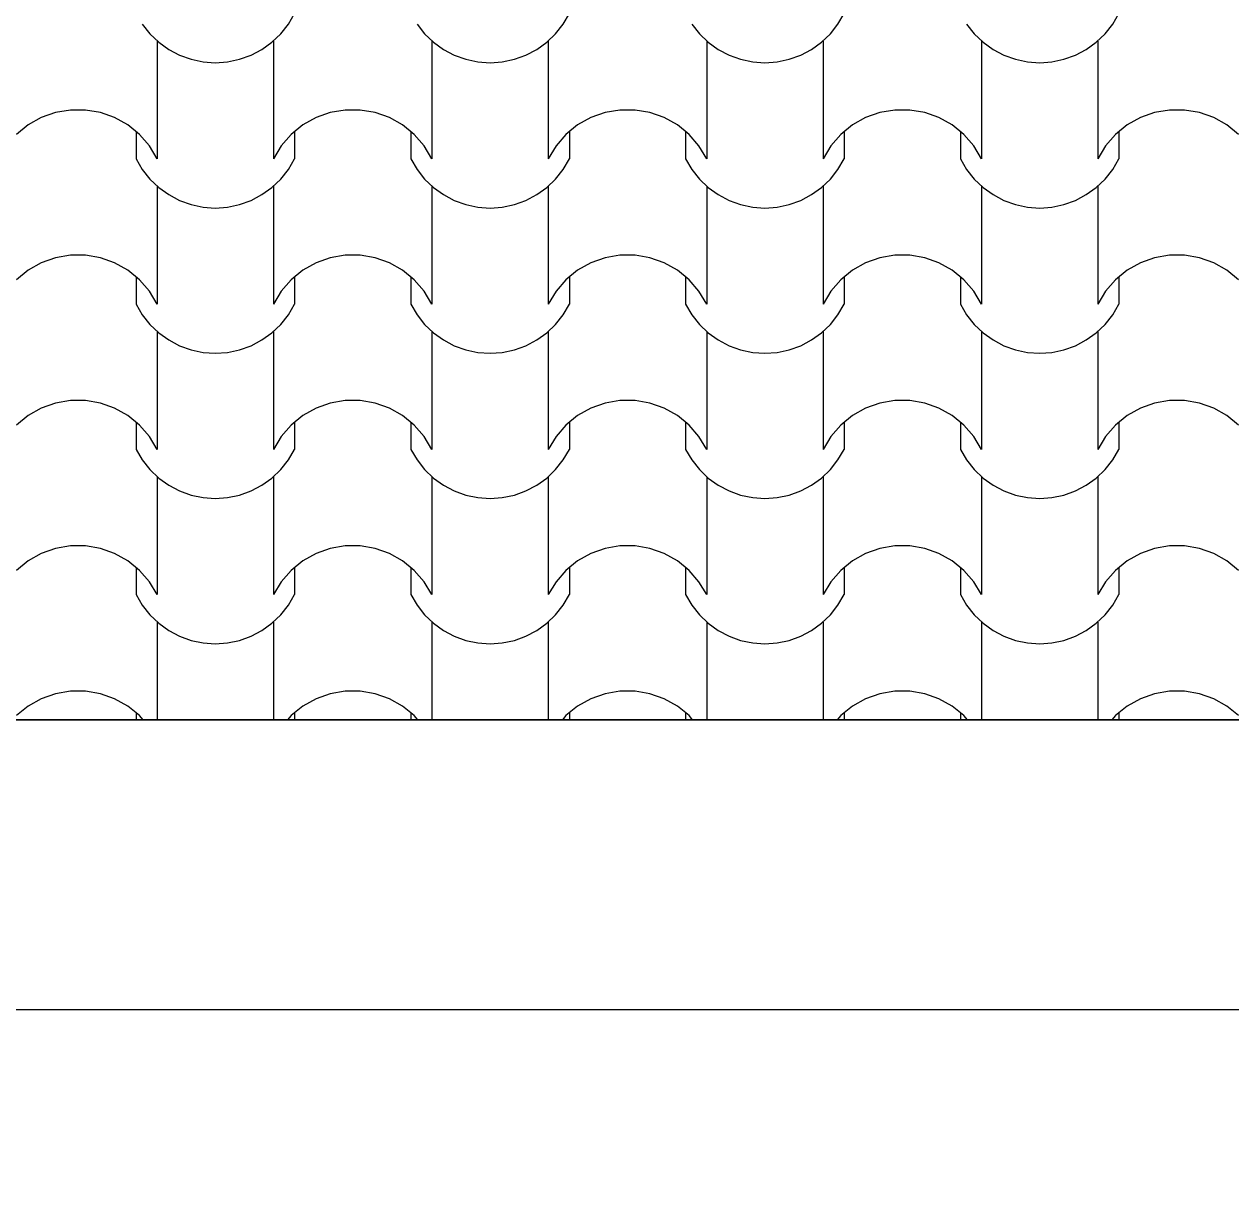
# Model space of a CAD drawing. Header units: millimetres. Extents: x 318905 to 439572, y -5133 to 105868.
# Drawn here: x 366355 to 367604, y 5334 to 6543 of the extents above; entities that cross this region are included whole.
import ezdxf

# ---------------------------------------------------------------- set-up
doc = ezdxf.new("R2010")
doc.units = ezdxf.units.MM
doc.header["$MEASUREMENT"] = 0
for name, color, linetype, lineweight in [('0_Stylo_No__98', 154, 'Continuous', 0), ('2D -  Dessin général_Stylo_No__1', 7, 'Continuous', 5), ('OMBRES_Stylo_No__1', 7, 'Continuous', 5)]:
    doc.layers.add(name, color=color, linetype=linetype, lineweight=lineweight)
doc.layers.add('OMBRES_Stylo_No__82', color=7, linetype='Continuous', lineweight=13, true_color=0xaaaaaa)
doc.styles.add('STYLE_GENERE_3', font='')
doc.styles.get('STYLE_GENERE_3').set_extended_font_data('Arial')
doc.dimstyles.new('STYLE_GENERE__1', dxfattribs={"dimtxt": 200, "dimasz": 142.5, "dimexe": 0.18, "dimexo": 500, "dimgap": 0.09, "dimtad": 0, "dimtih": 1, "dimtoh": 1, "dimlfac": 0.001, "dimzin": 0, "dimdsep": 46, "dimtxsty": 'STYLE_GENERE_3', "dimblk": 'ARROWHEAD_6', "dimblk1": 'ARROWHEAD_6', "dimblk2": 'ARROWHEAD_6', "dimcen": 0.09, "dimclrd": 154, "dimclre": 154, "dimclrt": 154, "dimazin": 0, "dimtfac": 1, "dimtdec": 4, "dimtmove": 0, "dimatfit": 3, "dimfxl": 0, "dimtolj": 1, "dimtzin": 0, "dimarcsym": 0})

# ---------------------------------------------------------------- blocks, each defined once
blk = doc.blocks.new('*X107')
at = {"layer": 'OMBRES_Stylo_No__82', "linetype": 'Continuous'}
for p, q in [((366628.2, 6542.9), (366634.6, 6553.8)), ((366912.6, 6542.9), (366919.1, 6553.8)), ((367197.1, 6542.9), (367203.6, 6553.8)), ((367481.6, 6542.9), (367488, 6553.8)), ((366476.8, 6542.9), (366484.7, 6532.9)), ((366620.3, 6532.9), (366628.2, 6542.9)), ((366761.3, 6542.9), (366769.2, 6532.9)), ((366904.8, 6532.9), (366912.6, 6542.9)), ((367045.8, 6542.9), (367053.6, 6532.9)), ((367189.2, 6532.9), (367197.1, 6542.9)), ((367330.2, 6542.9), (367338.1, 6532.9)), ((367473.7, 6532.9), (367481.6, 6542.9)), ((366484.7, 6532.9), (366493.9, 6524.1)), ((366492.4, 6525.4), (366492.4, 6464.5)), ((366493.9, 6524.1), (366504.2, 6516.7)), ((366600.8, 6516.7), (366611.1, 6524.1)), ((366611.1, 6524.1), (366620.3, 6532.9)), ((366612.6, 6525.4), (366612.6, 6464.5)), ((366769.2, 6532.9), (366778.4, 6524.1)), ((366776.8, 6525.4), (366776.8, 6464.5)), ((366778.4, 6524.1), (366788.7, 6516.7)), ((366885.3, 6516.7), (366895.6, 6524.1)), ((366895.6, 6524.1), (366904.8, 6532.9)), ((366897.1, 6525.4), (366897.1, 6464.5)), ((367053.6, 6532.9), (367062.8, 6524.1)), ((367061.3, 6525.4), (367061.3, 6464.5)), ((367062.8, 6524.1), (367073.1, 6516.7)), ((367169.7, 6516.7), (367180, 6524.1)), ((367180, 6524.1), (367189.2, 6532.9)), ((367181.6, 6525.4), (367181.6, 6464.5)), ((367338.1, 6532.9), (367347.3, 6524.1)), ((367345.8, 6525.4), (367345.8, 6464.5)), ((367347.3, 6524.1), (367357.6, 6516.7)), ((367454.2, 6516.7), (367464.5, 6524.1)), ((367464.5, 6524.1), (367473.7, 6532.9)), ((367466, 6525.4), (367466, 6464.5)), ((366504.2, 6516.7), (366515.4, 6510.8)), ((366515.4, 6510.8), (366527.4, 6506.5)), ((366577.6, 6506.5), (366589.5, 6510.8)), ((366589.5, 6510.8), (366600.8, 6516.7)), ((366788.7, 6516.7), (366799.9, 6510.8)), ((366799.9, 6510.8), (366811.9, 6506.5)), ((366862.1, 6506.5), (366874, 6510.8)), ((366874, 6510.8), (366885.3, 6516.7)), ((367073.1, 6516.7), (367084.4, 6510.8)), ((367084.4, 6510.8), (367096.3, 6506.5)), ((367146.5, 6506.5), (367158.5, 6510.8)), ((367158.5, 6510.8), (367169.7, 6516.7)), ((367357.6, 6516.7), (367368.9, 6510.8)), ((367368.9, 6510.8), (367380.8, 6506.5)), ((367431, 6506.5), (367443, 6510.8)), ((367443, 6510.8), (367454.2, 6516.7)), ((366527.4, 6506.5), (366539.8, 6503.9)), ((366539.8, 6503.9), (366552.5, 6503)), ((366552.5, 6503), (366565.2, 6503.9)), ((366565.2, 6503.9), (366577.6, 6506.5)), ((366811.9, 6506.5), (366824.3, 6503.9)), ((366824.3, 6503.9), (366837, 6503)), ((366837, 6503), (366849.6, 6503.9)), ((366849.6, 6503.9), (366862.1, 6506.5)), ((367096.3, 6506.5), (367108.8, 6503.9)), ((367108.8, 6503.9), (367121.4, 6503)), ((367121.4, 6503), (367134.1, 6503.9)), ((367134.1, 6503.9), (367146.5, 6506.5)), ((367380.8, 6506.5), (367393.2, 6503.9)), ((367393.2, 6503.9), (367405.9, 6503)), ((367405.9, 6503), (367418.6, 6503.9)), ((367418.6, 6503.9), (367431, 6506.5)), ((366492.4, 6464.5), (366492.4, 6403.5)), ((366612.6, 6464.5), (366612.6, 6403.5)), ((366776.8, 6464.5), (366776.8, 6403.5)), ((366897.1, 6464.5), (366897.1, 6403.5)), ((367061.3, 6464.5), (367061.3, 6403.5)), ((367181.6, 6464.5), (367181.6, 6403.5)), ((367345.8, 6464.5), (367345.8, 6403.5)), ((367466, 6464.5), (367466, 6403.5)), ((366387, 6451.3), (366372.3, 6446.1)), ((366402.4, 6454), (366387, 6451.3)), ((366410.2, 6454), (366402.4, 6454)), ((366418.1, 6454), (366410.2, 6454)), ((366433.5, 6451.3), (366418.1, 6454)), ((366448.2, 6446.1), (366433.5, 6451.3)), ((366671.5, 6451.3), (366656.8, 6446.1)), ((366686.9, 6454), (366671.5, 6451.3)), ((366694.7, 6454), (366686.9, 6454)), ((366702.5, 6454), (366694.7, 6454)), ((366717.9, 6451.3), (366702.5, 6454)), ((366732.7, 6446.1), (366717.9, 6451.3)), ((366956, 6451.3), (366941.3, 6446.1)), ((366971.4, 6454), (366956, 6451.3)), ((366979.2, 6454), (366971.4, 6454)), ((366987, 6454), (366979.2, 6454)), ((367002.4, 6451.3), (366987, 6454)), ((367017.1, 6446.1), (367002.4, 6451.3)), ((367240.5, 6451.3), (367225.7, 6446.1)), ((367255.9, 6454), (367240.5, 6451.3)), ((367263.7, 6454), (367255.9, 6454)), ((367271.5, 6454), (367263.7, 6454)), ((367286.9, 6451.3), (367271.5, 6454)), ((367301.6, 6446.1), (367286.9, 6451.3)), ((367524.9, 6451.3), (367510.2, 6446.1)), ((367540.3, 6454), (367524.9, 6451.3)), ((367548.2, 6454), (367540.3, 6454)), ((367556, 6454), (367548.2, 6454)), ((367571.4, 6451.3), (367556, 6454)), ((367586.1, 6446.1), (367571.4, 6451.3)), ((366358.7, 6438.5), (366346.5, 6428.6)), ((366372.3, 6446.1), (366358.7, 6438.5)), ((366461.8, 6438.5), (366448.2, 6446.1)), ((366473.9, 6428.6), (366461.8, 6438.5)), ((366643.1, 6438.5), (366631, 6428.6)), ((366656.8, 6446.1), (366643.1, 6438.5)), ((366746.3, 6438.5), (366732.7, 6446.1)), ((366758.4, 6428.6), (366746.3, 6438.5)), ((366927.6, 6438.5), (366915.5, 6428.6)), ((366941.3, 6446.1), (366927.6, 6438.5)), ((367030.8, 6438.5), (367017.1, 6446.1)), ((367042.9, 6428.6), (367030.8, 6438.5)), ((367212.1, 6438.5), (367200, 6428.6)), ((367225.7, 6446.1), (367212.1, 6438.5)), ((367315.3, 6438.5), (367301.6, 6446.1)), ((367327.4, 6428.6), (367315.3, 6438.5)), ((367496.6, 6438.5), (367484.5, 6428.6)), ((367510.2, 6446.1), (367496.6, 6438.5)), ((367599.7, 6438.5), (367586.1, 6446.1)), ((367611.9, 6428.6), (367599.7, 6438.5)), ((366470.4, 6431.5), (366470.4, 6403.5)), ((366484.2, 6416.8), (366473.9, 6428.6)), ((366631, 6428.6), (366620.7, 6416.8)), ((366634.6, 6431.5), (366634.6, 6403.5)), ((366754.8, 6431.5), (366754.8, 6403.5)), ((366768.7, 6416.8), (366758.4, 6428.6)), ((366915.5, 6428.6), (366905.2, 6416.8)), ((366919.1, 6431.5), (366919.1, 6403.5)), ((367039.3, 6431.5), (367039.3, 6403.5)), ((367053.2, 6416.8), (367042.9, 6428.6)), ((367200, 6428.6), (367189.7, 6416.8)), ((367203.6, 6431.5), (367203.6, 6403.5)), ((367323.8, 6431.5), (367323.8, 6403.5)), ((367337.7, 6416.8), (367327.4, 6428.6)), ((367484.5, 6428.6), (367474.2, 6416.8)), ((367488, 6431.5), (367488, 6403.5)), ((366492.4, 6403.5), (366484.2, 6416.8)), ((366620.7, 6416.8), (366612.6, 6403.5)), ((366776.8, 6403.5), (366768.7, 6416.8)), ((366905.2, 6416.8), (366897.1, 6403.5)), ((367061.3, 6403.5), (367053.2, 6416.8)), ((367189.7, 6416.8), (367181.6, 6403.5)), ((367345.8, 6403.5), (367337.7, 6416.8)), ((367474.2, 6416.8), (367466, 6403.5)), ((366470.4, 6403.5), (366476.8, 6392.5)), ((366628.2, 6392.5), (366634.6, 6403.5)), ((366754.8, 6403.5), (366761.3, 6392.5)), ((366912.6, 6392.5), (366919.1, 6403.5)), ((367039.3, 6403.5), (367045.8, 6392.5)), ((367197.1, 6392.5), (367203.6, 6403.5)), ((367323.8, 6403.5), (367330.2, 6392.5)), ((367481.6, 6392.5), (367488, 6403.5)), ((366476.8, 6392.5), (366484.7, 6382.6)), ((366620.3, 6382.6), (366628.2, 6392.5)), ((366761.3, 6392.5), (366769.2, 6382.6)), ((366904.8, 6382.6), (366912.6, 6392.5)), ((367045.8, 6392.5), (367053.6, 6382.6)), ((367189.2, 6382.6), (367197.1, 6392.5)), ((367330.2, 6392.5), (367338.1, 6382.6)), ((367473.7, 6382.6), (367481.6, 6392.5)), ((366484.7, 6382.6), (366493.9, 6373.8)), ((366492.4, 6375.1), (366492.4, 6314.1)), ((366493.9, 6373.8), (366504.2, 6366.4)), ((366600.8, 6366.4), (366611.1, 6373.8)), ((366611.1, 6373.8), (366620.3, 6382.6)), ((366612.6, 6375.1), (366612.6, 6314.1)), ((366769.2, 6382.6), (366778.4, 6373.8)), ((366776.8, 6375.1), (366776.8, 6314.1)), ((366778.4, 6373.8), (366788.7, 6366.4)), ((366885.3, 6366.4), (366895.6, 6373.8)), ((366895.6, 6373.8), (366904.8, 6382.6)), ((366897.1, 6375.1), (366897.1, 6314.1)), ((367053.6, 6382.6), (367062.8, 6373.8)), ((367061.3, 6375.1), (367061.3, 6314.1)), ((367062.8, 6373.8), (367073.1, 6366.4)), ((367169.7, 6366.4), (367180, 6373.8)), ((367180, 6373.8), (367189.2, 6382.6)), ((367181.6, 6375.1), (367181.6, 6314.1)), ((367338.1, 6382.6), (367347.3, 6373.8)), ((367345.8, 6375.1), (367345.8, 6314.1)), ((367347.3, 6373.8), (367357.6, 6366.4)), ((367454.2, 6366.4), (367464.5, 6373.8)), ((367464.5, 6373.8), (367473.7, 6382.6)), ((367466, 6375.1), (367466, 6314.1)), ((366504.2, 6366.4), (366515.4, 6360.5)), ((366515.4, 6360.5), (366527.4, 6356.1)), ((366577.6, 6356.1), (366589.5, 6360.5)), ((366589.5, 6360.5), (366600.8, 6366.4)), ((366788.7, 6366.4), (366799.9, 6360.5)), ((366799.9, 6360.5), (366811.9, 6356.1)), ((366862.1, 6356.1), (366874, 6360.5)), ((366874, 6360.5), (366885.3, 6366.4)), ((367073.1, 6366.4), (367084.4, 6360.5)), ((367084.4, 6360.5), (367096.3, 6356.1)), ((367146.5, 6356.1), (367158.5, 6360.5)), ((367158.5, 6360.5), (367169.7, 6366.4)), ((367357.6, 6366.4), (367368.9, 6360.5)), ((367368.9, 6360.5), (367380.8, 6356.1)), ((367431, 6356.1), (367443, 6360.5)), ((367443, 6360.5), (367454.2, 6366.4)), ((366527.4, 6356.1), (366539.8, 6353.5)), ((366539.8, 6353.5), (366552.5, 6352.6)), ((366552.5, 6352.6), (366565.2, 6353.5)), ((366565.2, 6353.5), (366577.6, 6356.1)), ((366811.9, 6356.1), (366824.3, 6353.5)), ((366824.3, 6353.5), (366837, 6352.6)), ((366837, 6352.6), (366849.6, 6353.5)), ((366849.6, 6353.5), (366862.1, 6356.1)), ((367096.3, 6356.1), (367108.8, 6353.5)), ((367108.8, 6353.5), (367121.4, 6352.6)), ((367121.4, 6352.6), (367134.1, 6353.5)), ((367134.1, 6353.5), (367146.5, 6356.1)), ((367380.8, 6356.1), (367393.2, 6353.5)), ((367393.2, 6353.5), (367405.9, 6352.6)), ((367405.9, 6352.6), (367418.6, 6353.5)), ((367418.6, 6353.5), (367431, 6356.1)), ((366492.4, 6314.1), (366492.4, 6253.1)), ((366612.6, 6314.1), (366612.6, 6253.1)), ((366776.8, 6314.1), (366776.8, 6253.1)), ((366897.1, 6314.1), (366897.1, 6253.1)), ((367061.3, 6314.1), (367061.3, 6253.1)), ((367181.6, 6314.1), (367181.6, 6253.1)), ((367345.8, 6314.1), (367345.8, 6253.1)), ((367466, 6314.1), (367466, 6253.1)), ((366387, 6301), (366372.3, 6295.8)), ((366402.4, 6303.7), (366387, 6301)), ((366410.2, 6303.7), (366402.4, 6303.7)), ((366418.1, 6303.7), (366410.2, 6303.7)), ((366433.5, 6301), (366418.1, 6303.7)), ((366448.2, 6295.8), (366433.5, 6301)), ((366671.5, 6301), (366656.8, 6295.8)), ((366686.9, 6303.7), (366671.5, 6301)), ((366694.7, 6303.7), (366686.9, 6303.7)), ((366702.5, 6303.7), (366694.7, 6303.7)), ((366717.9, 6301), (366702.5, 6303.7)), ((366732.7, 6295.8), (366717.9, 6301)), ((366956, 6301), (366941.3, 6295.8)), ((366971.4, 6303.7), (366956, 6301)), ((366979.2, 6303.7), (366971.4, 6303.7)), ((366987, 6303.7), (366979.2, 6303.7)), ((367002.4, 6301), (366987, 6303.7)), ((367017.1, 6295.8), (367002.4, 6301)), ((367240.5, 6301), (367225.7, 6295.8)), ((367255.9, 6303.7), (367240.5, 6301)), ((367263.7, 6303.7), (367255.9, 6303.7)), ((367271.5, 6303.7), (367263.7, 6303.7)), ((367286.9, 6301), (367271.5, 6303.7)), ((367301.6, 6295.8), (367286.9, 6301)), ((367524.9, 6301), (367510.2, 6295.8)), ((367540.3, 6303.7), (367524.9, 6301)), ((367548.2, 6303.7), (367540.3, 6303.7)), ((367556, 6303.7), (367548.2, 6303.7)), ((367571.4, 6301), (367556, 6303.7)), ((367586.1, 6295.8), (367571.4, 6301)), ((366358.7, 6288.1), (366346.5, 6278.3)), ((366372.3, 6295.8), (366358.7, 6288.1)), ((366461.8, 6288.1), (366448.2, 6295.8)), ((366473.9, 6278.3), (366461.8, 6288.1)), ((366643.1, 6288.1), (366631, 6278.3)), ((366656.8, 6295.8), (366643.1, 6288.1)), ((366746.3, 6288.1), (366732.7, 6295.8)), ((366758.4, 6278.3), (366746.3, 6288.1)), ((366927.6, 6288.1), (366915.5, 6278.3)), ((366941.3, 6295.8), (366927.6, 6288.1)), ((367030.8, 6288.1), (367017.1, 6295.8)), ((367042.9, 6278.3), (367030.8, 6288.1)), ((367212.1, 6288.1), (367200, 6278.3)), ((367225.7, 6295.8), (367212.1, 6288.1)), ((367315.3, 6288.1), (367301.6, 6295.8)), ((367327.4, 6278.3), (367315.3, 6288.1)), ((367496.6, 6288.1), (367484.5, 6278.3)), ((367510.2, 6295.8), (367496.6, 6288.1)), ((367599.7, 6288.1), (367586.1, 6295.8)), ((367611.9, 6278.3), (367599.7, 6288.1)), ((366470.4, 6281.2), (366470.4, 6253.1)), ((366484.2, 6266.5), (366473.9, 6278.3)), ((366631, 6278.3), (366620.7, 6266.5)), ((366634.6, 6281.2), (366634.6, 6253.1)), ((366754.8, 6281.2), (366754.8, 6253.1)), ((366768.7, 6266.5), (366758.4, 6278.3)), ((366915.5, 6278.3), (366905.2, 6266.5)), ((366919.1, 6281.2), (366919.1, 6253.1)), ((367039.3, 6281.2), (367039.3, 6253.1)), ((367053.2, 6266.5), (367042.9, 6278.3)), ((367200, 6278.3), (367189.7, 6266.5)), ((367203.6, 6281.2), (367203.6, 6253.1)), ((367323.8, 6281.2), (367323.8, 6253.1)), ((367337.7, 6266.5), (367327.4, 6278.3)), ((367484.5, 6278.3), (367474.2, 6266.5)), ((367488, 6281.2), (367488, 6253.1)), ((366492.4, 6253.1), (366484.2, 6266.5)), ((366620.7, 6266.5), (366612.6, 6253.1)), ((366776.8, 6253.1), (366768.7, 6266.5)), ((366905.2, 6266.5), (366897.1, 6253.1)), ((367061.3, 6253.1), (367053.2, 6266.5)), ((367189.7, 6266.5), (367181.6, 6253.1)), ((367345.8, 6253.1), (367337.7, 6266.5)), ((367474.2, 6266.5), (367466, 6253.1)), ((366470.4, 6253.1), (366476.8, 6242.2)), ((366628.2, 6242.2), (366634.6, 6253.1)), ((366754.8, 6253.1), (366761.3, 6242.2)), ((366912.6, 6242.2), (366919.1, 6253.1)), ((367039.3, 6253.1), (367045.8, 6242.2)), ((367197.1, 6242.2), (367203.6, 6253.1)), ((367323.8, 6253.1), (367330.2, 6242.2)), ((367481.6, 6242.2), (367488, 6253.1)), ((366476.8, 6242.2), (366484.7, 6232.2)), ((366620.3, 6232.2), (366628.2, 6242.2)), ((366761.3, 6242.2), (366769.2, 6232.2)), ((366904.8, 6232.2), (366912.6, 6242.2)), ((367045.8, 6242.2), (367053.6, 6232.2)), ((367189.2, 6232.2), (367197.1, 6242.2)), ((367330.2, 6242.2), (367338.1, 6232.2)), ((367473.7, 6232.2), (367481.6, 6242.2)), ((366484.7, 6232.2), (366493.9, 6223.5)), ((366492.4, 6224.7), (366492.4, 6163.8)), ((366493.9, 6223.5), (366504.2, 6216)), ((366600.8, 6216), (366611.1, 6223.5)), ((366611.1, 6223.5), (366620.3, 6232.2)), ((366612.6, 6224.7), (366612.6, 6163.8)), ((366769.2, 6232.2), (366778.4, 6223.5)), ((366776.8, 6224.7), (366776.8, 6163.8)), ((366778.4, 6223.5), (366788.7, 6216)), ((366885.3, 6216), (366895.6, 6223.5)), ((366895.6, 6223.5), (366904.8, 6232.2)), ((366897.1, 6224.7), (366897.1, 6163.8)), ((367053.6, 6232.2), (367062.8, 6223.5)), ((367061.3, 6224.7), (367061.3, 6163.8)), ((367062.8, 6223.5), (367073.1, 6216)), ((367169.7, 6216), (367180, 6223.5)), ((367180, 6223.5), (367189.2, 6232.2)), ((367181.6, 6224.7), (367181.6, 6163.8)), ((367338.1, 6232.2), (367347.3, 6223.5)), ((367345.8, 6224.7), (367345.8, 6163.8)), ((367347.3, 6223.5), (367357.6, 6216)), ((367454.2, 6216), (367464.5, 6223.5)), ((367464.5, 6223.5), (367473.7, 6232.2)), ((367466, 6224.7), (367466, 6163.8)), ((366504.2, 6216), (366515.4, 6210.1)), ((366515.4, 6210.1), (366527.4, 6205.8)), ((366577.6, 6205.8), (366589.5, 6210.1)), ((366589.5, 6210.1), (366600.8, 6216)), ((366788.7, 6216), (366799.9, 6210.1)), ((366799.9, 6210.1), (366811.9, 6205.8)), ((366862.1, 6205.8), (366874, 6210.1)), ((366874, 6210.1), (366885.3, 6216)), ((367073.1, 6216), (367084.4, 6210.1)), ((367084.4, 6210.1), (367096.3, 6205.8)), ((367146.5, 6205.8), (367158.5, 6210.1)), ((367158.5, 6210.1), (367169.7, 6216)), ((367357.6, 6216), (367368.9, 6210.1)), ((367368.9, 6210.1), (367380.8, 6205.8)), ((367431, 6205.8), (367443, 6210.1)), ((367443, 6210.1), (367454.2, 6216)), ((366527.4, 6205.8), (366539.8, 6203.2)), ((366539.8, 6203.2), (366552.5, 6202.3)), ((366552.5, 6202.3), (366565.2, 6203.2)), ((366565.2, 6203.2), (366577.6, 6205.8)), ((366811.9, 6205.8), (366824.3, 6203.2)), ((366824.3, 6203.2), (366837, 6202.3)), ((366837, 6202.3), (366849.6, 6203.2)), ((366849.6, 6203.2), (366862.1, 6205.8)), ((367096.3, 6205.8), (367108.8, 6203.2)), ((367108.8, 6203.2), (367121.4, 6202.3)), ((367121.4, 6202.3), (367134.1, 6203.2)), ((367134.1, 6203.2), (367146.5, 6205.8)), ((367380.8, 6205.8), (367393.2, 6203.2)), ((367393.2, 6203.2), (367405.9, 6202.3)), ((367405.9, 6202.3), (367418.6, 6203.2)), ((367418.6, 6203.2), (367431, 6205.8)), ((366492.4, 6163.8), (366492.4, 6102.8)), ((366612.6, 6163.8), (366612.6, 6102.8)), ((366776.8, 6163.8), (366776.8, 6102.8)), ((366897.1, 6163.8), (366897.1, 6102.8)), ((367061.3, 6163.8), (367061.3, 6102.8)), ((367181.6, 6163.8), (367181.6, 6102.8)), ((367345.8, 6163.8), (367345.8, 6102.8)), ((367466, 6163.8), (367466, 6102.8)), ((366387, 6150.7), (366372.3, 6145.4)), ((366402.4, 6153.3), (366387, 6150.7)), ((366410.2, 6153.3), (366402.4, 6153.3)), ((366418.1, 6153.3), (366410.2, 6153.3)), ((366433.5, 6150.7), (366418.1, 6153.3)), ((366448.2, 6145.4), (366433.5, 6150.7)), ((366671.5, 6150.7), (366656.8, 6145.4)), ((366686.9, 6153.3), (366671.5, 6150.7)), ((366694.7, 6153.3), (366686.9, 6153.3)), ((366702.5, 6153.3), (366694.7, 6153.3)), ((366717.9, 6150.7), (366702.5, 6153.3)), ((366732.7, 6145.4), (366717.9, 6150.7)), ((366956, 6150.7), (366941.3, 6145.4)), ((366971.4, 6153.3), (366956, 6150.7)), ((366979.2, 6153.3), (366971.4, 6153.3)), ((366987, 6153.3), (366979.2, 6153.3)), ((367002.4, 6150.7), (366987, 6153.3)), ((367017.1, 6145.4), (367002.4, 6150.7)), ((367240.5, 6150.7), (367225.7, 6145.4)), ((367255.9, 6153.3), (367240.5, 6150.7)), ((367263.7, 6153.3), (367255.9, 6153.3)), ((367271.5, 6153.3), (367263.7, 6153.3)), ((367286.9, 6150.7), (367271.5, 6153.3)), ((367301.6, 6145.4), (367286.9, 6150.7)), ((367524.9, 6150.7), (367510.2, 6145.4)), ((367540.3, 6153.3), (367524.9, 6150.7)), ((367548.2, 6153.3), (367540.3, 6153.3)), ((367556, 6153.3), (367548.2, 6153.3)), ((367571.4, 6150.7), (367556, 6153.3)), ((367586.1, 6145.4), (367571.4, 6150.7)), ((366358.7, 6137.8), (366346.5, 6127.9)), ((366372.3, 6145.4), (366358.7, 6137.8)), ((366461.8, 6137.8), (366448.2, 6145.4)), ((366473.9, 6127.9), (366461.8, 6137.8)), ((366643.1, 6137.8), (366631, 6127.9)), ((366656.8, 6145.4), (366643.1, 6137.8)), ((366746.3, 6137.8), (366732.7, 6145.4)), ((366758.4, 6127.9), (366746.3, 6137.8)), ((366927.6, 6137.8), (366915.5, 6127.9)), ((366941.3, 6145.4), (366927.6, 6137.8)), ((367030.8, 6137.8), (367017.1, 6145.4)), ((367042.9, 6127.9), (367030.8, 6137.8)), ((367212.1, 6137.8), (367200, 6127.9)), ((367225.7, 6145.4), (367212.1, 6137.8)), ((367315.3, 6137.8), (367301.6, 6145.4)), ((367327.4, 6127.9), (367315.3, 6137.8)), ((367496.6, 6137.8), (367484.5, 6127.9)), ((367510.2, 6145.4), (367496.6, 6137.8)), ((367599.7, 6137.8), (367586.1, 6145.4)), ((367611.9, 6127.9), (367599.7, 6137.8)), ((366470.4, 6130.8), (366470.4, 6102.8)), ((366484.2, 6116.2), (366473.9, 6127.9)), ((366631, 6127.9), (366620.7, 6116.2)), ((366634.6, 6130.8), (366634.6, 6102.8)), ((366754.8, 6130.8), (366754.8, 6102.8)), ((366768.7, 6116.2), (366758.4, 6127.9)), ((366915.5, 6127.9), (366905.2, 6116.2)), ((366919.1, 6130.8), (366919.1, 6102.8)), ((367039.3, 6130.8), (367039.3, 6102.8)), ((367053.2, 6116.2), (367042.9, 6127.9)), ((367200, 6127.9), (367189.7, 6116.2)), ((367203.6, 6130.8), (367203.6, 6102.8)), ((367323.8, 6130.8), (367323.8, 6102.8)), ((367337.7, 6116.2), (367327.4, 6127.9)), ((367484.5, 6127.9), (367474.2, 6116.2)), ((367488, 6130.8), (367488, 6102.8)), ((366492.4, 6102.8), (366484.2, 6116.2)), ((366620.7, 6116.2), (366612.6, 6102.8)), ((366776.8, 6102.8), (366768.7, 6116.2)), ((366905.2, 6116.2), (366897.1, 6102.8)), ((367061.3, 6102.8), (367053.2, 6116.2)), ((367189.7, 6116.2), (367181.6, 6102.8)), ((367345.8, 6102.8), (367337.7, 6116.2)), ((367474.2, 6116.2), (367466, 6102.8)), ((366470.4, 6102.8), (366476.8, 6091.9)), ((366628.2, 6091.9), (366634.6, 6102.8)), ((366754.8, 6102.8), (366761.3, 6091.9)), ((366912.6, 6091.9), (366919.1, 6102.8)), ((367039.3, 6102.8), (367045.8, 6091.9)), ((367197.1, 6091.9), (367203.6, 6102.8)), ((367323.8, 6102.8), (367330.2, 6091.9)), ((367481.6, 6091.9), (367488, 6102.8)), ((366476.8, 6091.9), (366484.7, 6081.9)), ((366620.3, 6081.9), (366628.2, 6091.9)), ((366761.3, 6091.9), (366769.2, 6081.9)), ((366904.8, 6081.9), (366912.6, 6091.9)), ((367045.8, 6091.9), (367053.6, 6081.9)), ((367189.2, 6081.9), (367197.1, 6091.9)), ((367330.2, 6091.9), (367338.1, 6081.9)), ((367473.7, 6081.9), (367481.6, 6091.9)), ((366484.7, 6081.9), (366493.9, 6073.1)), ((366492.4, 6074.4), (366492.4, 6013.4)), ((366493.9, 6073.1), (366504.2, 6065.7)), ((366600.8, 6065.7), (366611.1, 6073.1)), ((366611.1, 6073.1), (366620.3, 6081.9)), ((366612.6, 6074.4), (366612.6, 6013.4)), ((366769.2, 6081.9), (366778.4, 6073.1)), ((366776.8, 6074.4), (366776.8, 6013.4)), ((366778.4, 6073.1), (366788.7, 6065.7)), ((366885.3, 6065.7), (366895.6, 6073.1)), ((366895.6, 6073.1), (366904.8, 6081.9)), ((366897.1, 6074.4), (366897.1, 6013.4)), ((367053.6, 6081.9), (367062.8, 6073.1)), ((367061.3, 6074.4), (367061.3, 6013.4)), ((367062.8, 6073.1), (367073.1, 6065.7)), ((367169.7, 6065.7), (367180, 6073.1)), ((367180, 6073.1), (367189.2, 6081.9)), ((367181.6, 6074.4), (367181.6, 6013.4)), ((367338.1, 6081.9), (367347.3, 6073.1)), ((367345.8, 6074.4), (367345.8, 6013.4)), ((367347.3, 6073.1), (367357.6, 6065.7)), ((367454.2, 6065.7), (367464.5, 6073.1)), ((367464.5, 6073.1), (367473.7, 6081.9)), ((367466, 6074.4), (367466, 6013.4)), ((366504.2, 6065.7), (366515.4, 6059.8)), ((366515.4, 6059.8), (366527.4, 6055.5)), ((366577.6, 6055.5), (366589.5, 6059.8)), ((366589.5, 6059.8), (366600.8, 6065.7)), ((366788.7, 6065.7), (366799.9, 6059.8)), ((366799.9, 6059.8), (366811.9, 6055.5)), ((366862.1, 6055.5), (366874, 6059.8)), ((366874, 6059.8), (366885.3, 6065.7)), ((367073.1, 6065.7), (367084.4, 6059.8)), ((367084.4, 6059.8), (367096.3, 6055.5)), ((367146.5, 6055.5), (367158.5, 6059.8)), ((367158.5, 6059.8), (367169.7, 6065.7)), ((367357.6, 6065.7), (367368.9, 6059.8)), ((367368.9, 6059.8), (367380.8, 6055.5)), ((367431, 6055.5), (367443, 6059.8)), ((367443, 6059.8), (367454.2, 6065.7)), ((366527.4, 6055.5), (366539.8, 6052.9)), ((366539.8, 6052.9), (366552.5, 6052)), ((366552.5, 6052), (366565.2, 6052.9)), ((366565.2, 6052.9), (366577.6, 6055.5)), ((366811.9, 6055.5), (366824.3, 6052.9)), ((366824.3, 6052.9), (366837, 6052)), ((366837, 6052), (366849.6, 6052.9)), ((366849.6, 6052.9), (366862.1, 6055.5)), ((367096.3, 6055.5), (367108.8, 6052.9)), ((367108.8, 6052.9), (367121.4, 6052)), ((367121.4, 6052), (367134.1, 6052.9)), ((367134.1, 6052.9), (367146.5, 6055.5)), ((367380.8, 6055.5), (367393.2, 6052.9)), ((367393.2, 6052.9), (367405.9, 6052)), ((367405.9, 6052), (367418.6, 6052.9)), ((367418.6, 6052.9), (367431, 6055.5)), ((366492.4, 6013.4), (366492.4, 5952.5)), ((366612.6, 6013.4), (366612.6, 5952.5)), ((366776.8, 6013.4), (366776.8, 5952.5)), ((366897.1, 6013.4), (366897.1, 5952.5)), ((367061.3, 6013.4), (367061.3, 5952.5)), ((367181.6, 6013.4), (367181.6, 5952.5)), ((367345.8, 6013.4), (367345.8, 5952.5)), ((367466, 6013.4), (367466, 5952.5)), ((366387, 6000.3), (366372.3, 5995.1)), ((366402.4, 6003), (366387, 6000.3)), ((366410.2, 6003), (366402.4, 6003)), ((366418.1, 6003), (366410.2, 6003)), ((366433.5, 6000.3), (366418.1, 6003)), ((366448.2, 5995.1), (366433.5, 6000.3)), ((366671.5, 6000.3), (366656.8, 5995.1)), ((366686.9, 6003), (366671.5, 6000.3)), ((366694.7, 6003), (366686.9, 6003)), ((366702.5, 6003), (366694.7, 6003)), ((366717.9, 6000.3), (366702.5, 6003)), ((366732.7, 5995.1), (366717.9, 6000.3)), ((366956, 6000.3), (366941.3, 5995.1)), ((366971.4, 6003), (366956, 6000.3)), ((366979.2, 6003), (366971.4, 6003)), ((366987, 6003), (366979.2, 6003)), ((367002.4, 6000.3), (366987, 6003)), ((367017.1, 5995.1), (367002.4, 6000.3)), ((367240.5, 6000.3), (367225.7, 5995.1)), ((367255.9, 6003), (367240.5, 6000.3)), ((367263.7, 6003), (367255.9, 6003)), ((367271.5, 6003), (367263.7, 6003)), ((367286.9, 6000.3), (367271.5, 6003)), ((367301.6, 5995.1), (367286.9, 6000.3)), ((367524.9, 6000.3), (367510.2, 5995.1)), ((367540.3, 6003), (367524.9, 6000.3)), ((367548.2, 6003), (367540.3, 6003)), ((367556, 6003), (367548.2, 6003)), ((367571.4, 6000.3), (367556, 6003)), ((367586.1, 5995.1), (367571.4, 6000.3)), ((366358.7, 5987.4), (366346.5, 5977.6)), ((366372.3, 5995.1), (366358.7, 5987.4)), ((366461.8, 5987.4), (366448.2, 5995.1)), ((366473.9, 5977.6), (366461.8, 5987.4)), ((366643.1, 5987.4), (366631, 5977.6)), ((366656.8, 5995.1), (366643.1, 5987.4)), ((366746.3, 5987.4), (366732.7, 5995.1)), ((366758.4, 5977.6), (366746.3, 5987.4)), ((366927.6, 5987.4), (366915.5, 5977.6)), ((366941.3, 5995.1), (366927.6, 5987.4)), ((367030.8, 5987.4), (367017.1, 5995.1)), ((367042.9, 5977.6), (367030.8, 5987.4)), ((367212.1, 5987.4), (367200, 5977.6)), ((367225.7, 5995.1), (367212.1, 5987.4)), ((367315.3, 5987.4), (367301.6, 5995.1)), ((367327.4, 5977.6), (367315.3, 5987.4)), ((367496.6, 5987.4), (367484.5, 5977.6)), ((367510.2, 5995.1), (367496.6, 5987.4)), ((367599.7, 5987.4), (367586.1, 5995.1)), ((367611.9, 5977.6), (367599.7, 5987.4)), ((366470.4, 5980.5), (366470.4, 5952.5)), ((366484.2, 5965.8), (366473.9, 5977.6)), ((366631, 5977.6), (366620.7, 5965.8)), ((366634.6, 5980.5), (366634.6, 5952.5)), ((366754.8, 5980.5), (366754.8, 5952.5)), ((366768.7, 5965.8), (366758.4, 5977.6)), ((366915.5, 5977.6), (366905.2, 5965.8)), ((366919.1, 5980.5), (366919.1, 5952.5)), ((367039.3, 5980.5), (367039.3, 5952.5)), ((367053.2, 5965.8), (367042.9, 5977.6)), ((367200, 5977.6), (367189.7, 5965.8)), ((367203.6, 5980.5), (367203.6, 5952.5)), ((367323.8, 5980.5), (367323.8, 5952.5)), ((367337.7, 5965.8), (367327.4, 5977.6)), ((367484.5, 5977.6), (367474.2, 5965.8)), ((367488, 5980.5), (367488, 5952.5)), ((366492.4, 5952.5), (366484.2, 5965.8)), ((366620.7, 5965.8), (366612.6, 5952.5)), ((366776.8, 5952.5), (366768.7, 5965.8)), ((366905.2, 5965.8), (366897.1, 5952.5)), ((367061.3, 5952.5), (367053.2, 5965.8)), ((367189.7, 5965.8), (367181.6, 5952.5)), ((367345.8, 5952.5), (367337.7, 5965.8)), ((367474.2, 5965.8), (367466, 5952.5)), ((366470.4, 5952.5), (366476.8, 5941.5)), ((366628.2, 5941.5), (366634.6, 5952.5)), ((366754.8, 5952.5), (366761.3, 5941.5)), ((366912.6, 5941.5), (366919.1, 5952.5)), ((367039.3, 5952.5), (367045.8, 5941.5)), ((367197.1, 5941.5), (367203.6, 5952.5)), ((367323.8, 5952.5), (367330.2, 5941.5)), ((367481.6, 5941.5), (367488, 5952.5)), ((366476.8, 5941.5), (366484.7, 5931.6)), ((366620.3, 5931.6), (366628.2, 5941.5)), ((366761.3, 5941.5), (366769.2, 5931.6)), ((366904.8, 5931.6), (366912.6, 5941.5)), ((367045.8, 5941.5), (367053.6, 5931.6)), ((367189.2, 5931.6), (367197.1, 5941.5)), ((367330.2, 5941.5), (367338.1, 5931.6)), ((367473.7, 5931.6), (367481.6, 5941.5)), ((366484.7, 5931.6), (366493.9, 5922.8)), ((366492.4, 5924.1), (366492.4, 5863.1)), ((366493.9, 5922.8), (366504.2, 5915.4)), ((366600.8, 5915.4), (366611.1, 5922.8)), ((366611.1, 5922.8), (366620.3, 5931.6)), ((366612.6, 5924.1), (366612.6, 5863.1)), ((366769.2, 5931.6), (366778.4, 5922.8)), ((366776.8, 5924.1), (366776.8, 5863.1)), ((366778.4, 5922.8), (366788.7, 5915.4)), ((366885.3, 5915.4), (366895.6, 5922.8)), ((366895.6, 5922.8), (366904.8, 5931.6)), ((366897.1, 5924.1), (366897.1, 5863.1)), ((367053.6, 5931.6), (367062.8, 5922.8)), ((367061.3, 5924.1), (367061.3, 5863.1)), ((367062.8, 5922.8), (367073.1, 5915.4)), ((367169.7, 5915.4), (367180, 5922.8)), ((367180, 5922.8), (367189.2, 5931.6)), ((367181.6, 5924.1), (367181.6, 5863.1)), ((367338.1, 5931.6), (367347.3, 5922.8)), ((367345.8, 5924.1), (367345.8, 5863.1)), ((367347.3, 5922.8), (367357.6, 5915.4)), ((367454.2, 5915.4), (367464.5, 5922.8)), ((367464.5, 5922.8), (367473.7, 5931.6)), ((367466, 5924.1), (367466, 5863.1)), ((366504.2, 5915.4), (366515.4, 5909.5)), ((366515.4, 5909.5), (366527.4, 5905.1)), ((366577.6, 5905.1), (366589.5, 5909.5)), ((366589.5, 5909.5), (366600.8, 5915.4)), ((366788.7, 5915.4), (366799.9, 5909.5)), ((366799.9, 5909.5), (366811.9, 5905.1)), ((366862.1, 5905.1), (366874, 5909.5)), ((366874, 5909.5), (366885.3, 5915.4)), ((367073.1, 5915.4), (367084.4, 5909.5)), ((367084.4, 5909.5), (367096.3, 5905.1)), ((367146.5, 5905.1), (367158.5, 5909.5)), ((367158.5, 5909.5), (367169.7, 5915.4)), ((367357.6, 5915.4), (367368.9, 5909.5)), ((367368.9, 5909.5), (367380.8, 5905.1)), ((367431, 5905.1), (367443, 5909.5)), ((367443, 5909.5), (367454.2, 5915.4)), ((366527.4, 5905.1), (366539.8, 5902.5)), ((366539.8, 5902.5), (366552.5, 5901.6)), ((366552.5, 5901.6), (366565.2, 5902.5)), ((366565.2, 5902.5), (366577.6, 5905.1)), ((366811.9, 5905.1), (366824.3, 5902.5)), ((366824.3, 5902.5), (366837, 5901.6)), ((366837, 5901.6), (366849.6, 5902.5)), ((366849.6, 5902.5), (366862.1, 5905.1)), ((367096.3, 5905.1), (367108.8, 5902.5)), ((367108.8, 5902.5), (367121.4, 5901.6)), ((367121.4, 5901.6), (367134.1, 5902.5)), ((367134.1, 5902.5), (367146.5, 5905.1)), ((367380.8, 5905.1), (367393.2, 5902.5)), ((367393.2, 5902.5), (367405.9, 5901.6)), ((367405.9, 5901.6), (367418.6, 5902.5)), ((367418.6, 5902.5), (367431, 5905.1)), ((366492.4, 5863.1), (366492.4, 5823)), ((366612.6, 5863.1), (366612.6, 5823)), ((366776.8, 5863.1), (366776.8, 5823)), ((366897.1, 5863.1), (366897.1, 5823)), ((367061.3, 5863.1), (367061.3, 5823)), ((367181.6, 5863.1), (367181.6, 5823)), ((367345.8, 5863.1), (367345.8, 5823)), ((367466, 5863.1), (367466, 5823)), ((366387, 5850), (366372.3, 5844.8)), ((366402.4, 5852.6), (366387, 5850)), ((366410.2, 5852.6), (366402.4, 5852.6)), ((366418.1, 5852.6), (366410.2, 5852.6)), ((366433.5, 5850), (366418.1, 5852.6)), ((366448.2, 5844.8), (366433.5, 5850)), ((366671.5, 5850), (366656.8, 5844.8)), ((366686.9, 5852.6), (366671.5, 5850)), ((366694.7, 5852.6), (366686.9, 5852.6)), ((366702.5, 5852.6), (366694.7, 5852.6)), ((366717.9, 5850), (366702.5, 5852.6)), ((366732.7, 5844.8), (366717.9, 5850)), ((366956, 5850), (366941.3, 5844.8)), ((366971.4, 5852.6), (366956, 5850)), ((366979.2, 5852.6), (366971.4, 5852.6)), ((366987, 5852.6), (366979.2, 5852.6)), ((367002.4, 5850), (366987, 5852.6)), ((367017.1, 5844.8), (367002.4, 5850)), ((367240.5, 5850), (367225.7, 5844.8)), ((367255.9, 5852.6), (367240.5, 5850)), ((367263.7, 5852.6), (367255.9, 5852.6)), ((367271.5, 5852.6), (367263.7, 5852.6)), ((367286.9, 5850), (367271.5, 5852.6)), ((367301.6, 5844.8), (367286.9, 5850)), ((367524.9, 5850), (367510.2, 5844.8)), ((367540.3, 5852.6), (367524.9, 5850)), ((367548.2, 5852.6), (367540.3, 5852.6)), ((367556, 5852.6), (367548.2, 5852.6)), ((367571.4, 5850), (367556, 5852.6)), ((367586.1, 5844.8), (367571.4, 5850)), ((366358.7, 5837.1), (366346.5, 5827.3)), ((366372.3, 5844.8), (366358.7, 5837.1)), ((366461.8, 5837.1), (366448.2, 5844.8)), ((366473.9, 5827.3), (366461.8, 5837.1)), ((366643.1, 5837.1), (366631, 5827.3)), ((366656.8, 5844.8), (366643.1, 5837.1)), ((366746.3, 5837.1), (366732.7, 5844.8)), ((366758.4, 5827.3), (366746.3, 5837.1)), ((366927.6, 5837.1), (366915.5, 5827.3)), ((366941.3, 5844.8), (366927.6, 5837.1)), ((367030.8, 5837.1), (367017.1, 5844.8)), ((367042.9, 5827.3), (367030.8, 5837.1)), ((367212.1, 5837.1), (367200, 5827.3)), ((367225.7, 5844.8), (367212.1, 5837.1)), ((367315.3, 5837.1), (367301.6, 5844.8)), ((367327.4, 5827.3), (367315.3, 5837.1)), ((367496.6, 5837.1), (367484.5, 5827.3)), ((367510.2, 5844.8), (367496.6, 5837.1)), ((367599.7, 5837.1), (367586.1, 5844.8)), ((367611.9, 5827.3), (367599.7, 5837.1)), ((366470.4, 5830.2), (366470.4, 5823)), ((366477.7, 5823), (366473.9, 5827.3)), ((366631, 5827.3), (366627.3, 5823)), ((366634.6, 5830.2), (366634.6, 5823)), ((366754.8, 5830.2), (366754.8, 5823)), ((366762.2, 5823), (366758.4, 5827.3)), ((366915.5, 5827.3), (366911.8, 5823)), ((366919.1, 5830.2), (366919.1, 5823)), ((367039.3, 5830.2), (367039.3, 5823)), ((367046.6, 5823), (367042.9, 5827.3)), ((367200, 5827.3), (367196.2, 5823)), ((367203.6, 5830.2), (367203.6, 5823)), ((367323.8, 5830.2), (367323.8, 5823)), ((367331.1, 5823), (367327.4, 5827.3)), ((367484.5, 5827.3), (367480.7, 5823)), ((367488, 5830.2), (367488, 5823))]:
    blk.add_line(p, q, dxfattribs=at)
blk = doc.blocks.new('Hachure_26', base_point=(0, 4000))
at = {"layer": 'OMBRES_Stylo_No__1', "linetype": 'Continuous'}
blk.add_line((361366.4, 5823), (369844.5, 5823), dxfattribs=at)
at = {"layer": 'OMBRES_Stylo_No__82', "linetype": 'Continuous'}
blk.add_blockref('*X107', (0, 0), dxfattribs=at)
blk = doc.blocks.new('*D124')
at = {"layer": '0_Stylo_No__98', "linetype": 'Continuous'}
for p, q in [((352187.7, 7634.5), (352187.7, 7747)), ((352262.7, 7559.5), (352112.7, 7709.5)), ((352687.7, 7634.5), (352047.1, 7634.5)), ((352187.7, 3678.3), (352187.7, 7634.5)), ((352187.7, -552.4), (352187.7, 3403.7)), ((352112.7, -477.4), (352262.7, -627.4)), ((352328.3, -552.4), (351687.7, -552.4)), ((352187.7, -664.9), (352187.7, -552.4))]:
    blk.add_line(p, q, dxfattribs=at)
at = {"layer": '0_Stylo_No__98', "insert": (351920.8, 3441), "char_height": 200, "attachment_point": 7, "style": 'STYLE_GENERE_3'}
blk.add_mtext('\\A1;{\\pql;\\fArial|b0|i0|c0|p34;8,19}', dxfattribs=at)
blk = doc.blocks.new('ARROWHEAD_6')
at = {"color": 0, "linetype": 'Continuous', "lineweight": 0}
for p, q in [((-0.5, -0.5), (0.5, 0.5)), ((0, 0), (-1, 0))]:
    blk.add_line(p, q, dxfattribs=at)

msp = doc.modelspace()

# ---------------------------------------------------------------- linework, layer by layer
at = {"layer": '2D -  Dessin général_Stylo_No__1', "linetype": 'Continuous'}
for p, q in [((369844.465, 5822.959), (354049.368, 5823.012)), ((369844.465, 5522.959), (354049.368, 5523.012))]:
    msp.add_line(p, q, dxfattribs=at)

# ---------------------------------------------------------------- block references
at = {"layer": 'OMBRES_Stylo_No__82', "linetype": 'Continuous'}
msp.add_blockref('Hachure_26', (0, 4000), dxfattribs=at)

# ---------------------------------------------------------------- dimensions: what is measured, and where the dimension line sits
at = {"color": 154, "linetype": 'Continuous', "lineweight": 0}
dim = msp.add_linear_dim(base=(352187.679, 7634.463), p1=(352187.679, -552.434), p2=(369844.465, 7634.463), angle=90, dimstyle='STYLE_GENERE__1', dxfattribs=at)
dim.commit()
dim.dimension.update_dxf_attribs({"geometry": '*D124', "text_midpoint": (352215.877, 3541.014), "dimtype": 160})

doc.saveas('drawing.dxf')
